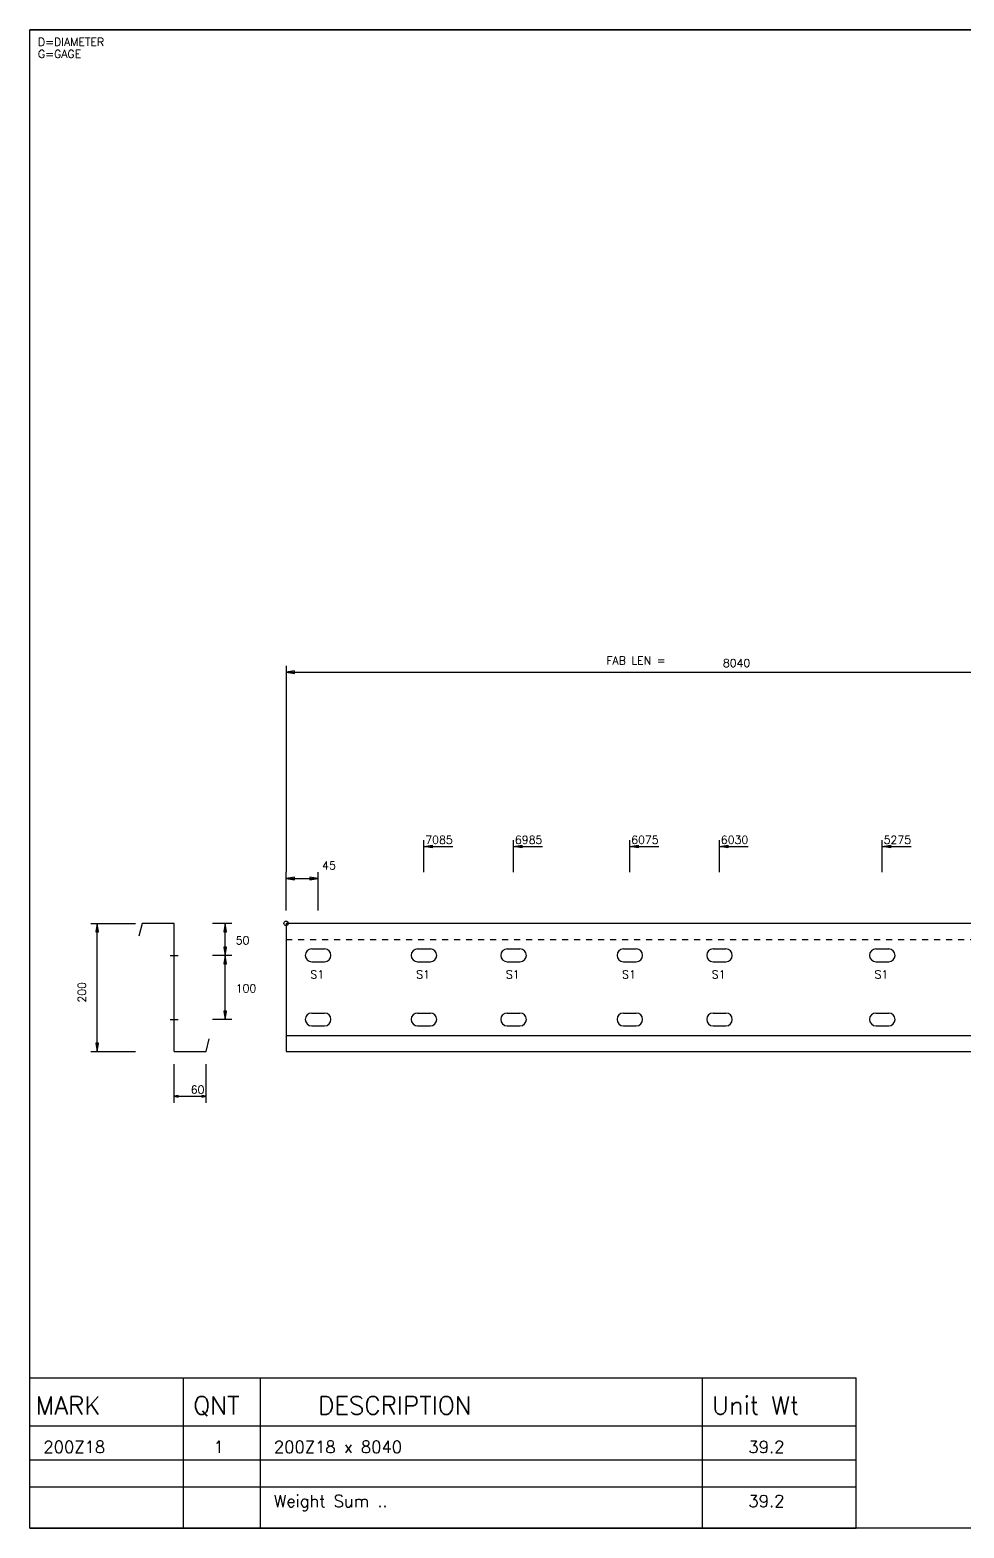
# Model space of a CAD drawing. Extents: x 0 to 420, y 0 to 297.
# Drawn here: x 0 to 185.2, y 0 to 297 of the extents above; entities that cross this region are included whole.
import ezdxf

# ---------------------------------------------------------------- set-up
doc = ezdxf.new("R2010")
doc.units = 0
doc.linetypes.add('CONTIN', pattern=[0])
doc.linetypes.add('DASHED', pattern=[2.38, 1.19, -1.19])
doc.layers.get('0').update_dxf_attribs({"linetype": 'CONTIN'})
for name, color, linetype in [('1', 7, 'CONTIN'), ('10', 7, 'CONTIN'), ('11', 7, 'CONTIN'), ('14', 7, 'CONTIN'), ('15', 6, 'CONTIN'), ('2', 7, 'CONTIN'), ('21', 7, 'CONTIN'), ('22', 7, 'CONTIN'), ('3', 1, 'CONTIN'), ('6', 4, 'CONTIN'), ('7', 3, 'DASHED')]:
    doc.layers.add(name, color=color, linetype=linetype)
doc.styles.add('SIMPLEX', font='SIMPLEX')

# ---------------------------------------------------------------- blocks, each defined once
blk = doc.blocks.new('CZEBORDR')
at = {"layer": '22'}
for p, q in [((0, 0), (0, 297)), ((0, 297), (420, 297)), ((420, 297), (420, 0)), ((420, 0), (0, 0))]:
    blk.add_line(p, q, dxfattribs=at)
blk = doc.blocks.new('LOGO')
at = {"linetype": 'CONTINUOUS'}
blk.add_line((0, 297), (-420, 297), dxfattribs=at)
at = {"layer": '14'}
for q in [(-420, 61.91), (-256.17, 0)]:
    blk.add_line((-420, 0), q, dxfattribs=at)
at = {"layer": '22'}
for p, q in [((-420, 0), (-420, 297)), ((0, 0), (-420, 0))]:
    blk.add_line(p, q, dxfattribs=at)
blk = doc.blocks.new('CZEBOLT')
at = {"layer": '21', "style": 'SIMPLEX'}
for s, p in [('D=DIAMETER', (0, 2.381)), ('G=GAGE', (0, 0))]:
    blk.add_text(s, height=1.587, dxfattribs=at).set_placement(p)
blk = doc.blocks.new('CZEPLATE')
at = {"layer": '14'}
for p, q in [((0, 29.766), (163.83, 29.766)), ((0, 0), (0, 29.766)), ((30.48, 0), (30.48, 29.766)), ((45.72, 0), (45.72, 29.766)), ((133.35, 0), (133.35, 29.766)), ((163.83, 0), (163.83, 29.766)), ((163.83, 0), (163.83, 29.766)), ((0, 20.241), (163.83, 20.241)), ((0, 13.543), (163.83, 13.543)), ((0, 8.186), (163.83, 8.186)), ((0, 0), (163.83, 0))]:
    blk.add_line(p, q, dxfattribs=at)
at = {"layer": '14', "style": 'SIMPLEX'}
for s, height, p in [('MARK', 3.572, (1.143, 22.527)), ('QNT', 3.572, (32.385, 22.527)), ('DESCRIPTION', 3.572, (57.15, 22.527)), ('Unit Wt', 3.572, (135.255, 22.527)), ('200Z18', 2.381, (2.667, 14.883)), ('  1', 2.381, (33.147, 14.883)), ('200Z18 x 8040', 2.381, (48.387, 14.883)), ('   39.2', 2.381, (137.16, 14.883)), ('Weight Sum ..', 2.381, (48.387, 4.167)), ('   39.2', 2.381, (137.16, 4.167))]:
    blk.add_text(s, height=height, dxfattribs=at).set_placement(p)
blk = doc.blocks.new('ZSECTN')
at = {"layer": '10'}
for p, q in [((-6.35, 25.4), (-6.985, 22.86)), ((0, 25.4), (-6.35, 25.4)), ((0, 0), (0, 25.4)), ((0, 0), (6.35, 0)), ((6.35, 0), (6.985, 2.54))]:
    blk.add_line(p, q, dxfattribs=at)
blk = doc.blocks.new('ARROW')
at = {"layer": '2'}
for p, q in [((0, 0), (-1.651, 0.275)), ((-1.651, 0.275), (-1.651, -0.275)), ((-1.651, -0.275), (0, 0))]:
    blk.add_line(p, q, dxfattribs=at)
blk = doc.blocks.new('TICK')
at = {"layer": '1'}
blk.add_line((-1.6, 0), (1.6, 0), dxfattribs=at)
blk = doc.blocks.new('CZESECTN')
at = {"layer": '2'}
for p, q in [((12.065, 55.88), (20.955, 55.88)), ((13.335, 30.48), (13.335, 55.88)), ((40.005, 55.88), (36.195, 55.88)), ((38.735, 49.53), (38.735, 55.88)), ((40.005, 49.53), (36.195, 49.53)), ((40.005, 49.53), (36.195, 49.53)), ((38.735, 36.83), (38.735, 49.53)), ((40.005, 36.83), (36.195, 36.83)), ((12.065, 30.48), (20.955, 30.48)), ((28.575, 20.32), (28.575, 27.94)), ((34.925, 20.32), (34.925, 27.94)), ((28.575, 21.59), (34.925, 21.59))]:
    blk.add_line(p, q, dxfattribs=at)
at = {"layer": '1'}
blk.add_blockref('ZSECTN', (28.575, 30.48), dxfattribs=at)
at = {"layer": '2'}
for p, rotation in [((13.335, 55.88), 90), ((38.735, 55.88), 90), ((38.735, 49.53), -90), ((38.735, 49.53), 90), ((38.735, 36.83), -90), ((13.335, 30.48), -90)]:
    blk.add_blockref('ARROW', p, dxfattribs=dict(at, rotation=rotation))
at = {"layer": '2', "xscale": 0.5, "yscale": 0.5, "zscale": 0.5, "rotation": 180}
blk.add_blockref('ARROW', (28.575, 21.59), dxfattribs=at)
at = {"layer": '2', "xscale": 0.5, "yscale": 0.5, "zscale": 0.5}
blk.add_blockref('ARROW', (34.925, 21.59), dxfattribs=at)
at = {"layer": '6', "xscale": 0.5, "yscale": 0.5, "zscale": 0.5}
for p in [(28.575, 49.53), (28.575, 36.83)]:
    blk.add_blockref('TICK', p, dxfattribs=at)
at = {"layer": '11', "style": 'SIMPLEX'}
for s, p in [('50', (40.799, 51.721)), ('100', (40.799, 42.196)), ('60', (31.888, 22.119))]:
    blk.add_text(s, height=1.587, dxfattribs=at).set_placement(p)
blk.add_text('200', height=1.587, rotation=90, dxfattribs=at).set_placement((11.093, 40.164))
blk = doc.blocks.new('MAG_CRCL')
at = {"layer": '15'}
blk.add_circle((0, 0), 0.889, dxfattribs=at)
blk = doc.blocks.new('WBSLOT')
at = {"layer": '6'}
for p, q in [((-1.27, 1.27), (1.27, 1.27)), ((-1.27, -1.27), (1.27, -1.27))]:
    blk.add_line(p, q, dxfattribs=at)
for centre, start, end in [((-1.27, 0), 90, 270), ((1.27, 0), 270, 90)]:
    blk.add_arc(centre, 1.27, start, end, dxfattribs=at)
blk = doc.blocks.new('CZEPIECE')
at = {"layer": '1'}
for p, q in [((394.6, 55.88), (50.8, 55.88)), ((50.8, 55.88), (50.8, 30.48)), ((394.6, 30.48), (394.6, 55.88)), ((50.8, 33.655), (394.6, 33.655)), ((50.8, 30.48), (394.6, 30.48))]:
    blk.add_line(p, q, dxfattribs=at)
at = {"layer": '2'}
for p, q in [((50.8, 106.934), (50.8, 66.04)), ((394.6, 106.934), (394.6, 66.04)), ((50.8, 105.664), (394.6, 105.664)), ((394.6, 92.71), (394.6, 85.09)), ((394.6, 91.44), (407.3, 91.44)), ((78.133, 66.04), (78.133, 72.39)), ((95.913, 66.04), (95.913, 72.39)), ((118.97, 66.04), (118.97, 72.39)), ((136.75, 66.04), (136.75, 72.39)), ((169.035, 66.04), (169.035, 72.39)), ((218.581, 66.04), (218.581, 72.39)), ((244.294, 66.04), (244.294, 72.39)), ((301.774, 66.04), (301.774, 72.39)), ((319.554, 66.04), (319.554, 72.39)), ((362.495, 66.04), (362.495, 72.39)), ((380.275, 66.04), (380.275, 72.39)), ((394.6, 66.04), (394.6, 72.39)), ((78.133, 71.12), (83.848, 71.12)), ((95.913, 71.12), (101.628, 71.12)), ((118.97, 71.12), (124.685, 71.12)), ((136.75, 71.12), (142.465, 71.12)), ((169.035, 71.12), (174.75, 71.12)), ((218.581, 71.12), (224.296, 71.12)), ((244.294, 71.12), (250.009, 71.12)), ((301.774, 71.12), (307.489, 71.12)), ((319.554, 71.12), (325.269, 71.12)), ((362.495, 71.12), (368.21, 71.12)), ((380.275, 71.12), (385.99, 71.12)), ((385.99, 71.12), (394.6, 71.12)), ((50.8, 58.42), (50.8, 66.04)), ((57.15, 58.42), (57.15, 66.04)), ((50.8, 64.77), (57.15, 64.77))]:
    blk.add_line(p, q, dxfattribs=at)
at = {"layer": '7'}
blk.add_line((50.8, 52.705), (394.6, 52.705), dxfattribs=at)
at = {"rotation": 180}
blk.add_blockref('ARROW', (394.6, 91.44), dxfattribs=at)
at = {"layer": '1', "xscale": -1}
for p in [(78.133, 71.12), (95.913, 71.12), (118.97, 71.12), (136.75, 71.12), (169.035, 71.12), (218.581, 71.12), (244.294, 71.12), (301.774, 71.12), (319.554, 71.12), (362.495, 71.12), (380.275, 71.12)]:
    blk.add_blockref('ARROW', p, dxfattribs=at)
at = {"layer": '15', "xscale": 0.5, "yscale": 0.5, "zscale": 0.5}
for p in [(50.8, 55.88), (394.6, 55.88)]:
    blk.add_blockref('MAG_CRCL', p, dxfattribs=at)
at = {"layer": '2', "rotation": 180}
for p in [(50.8, 105.664), (50.8, 64.77)]:
    blk.add_blockref('ARROW', p, dxfattribs=at)
at = {"layer": '2'}
for p in [(394.6, 105.664), (57.15, 64.77)]:
    blk.add_blockref('ARROW', p, dxfattribs=at)
at = {"layer": '2', "xscale": -1, "rotation": 180}
blk.add_blockref('ARROW', (394.6, 71.12), dxfattribs=at)
at = {"layer": '6'}
for p in [(57.15, 49.53), (78.133, 49.53), (95.913, 49.53), (118.97, 49.53), (136.75, 49.53), (169.035, 49.53), (218.581, 49.53), (244.294, 49.53), (301.774, 49.53), (319.554, 49.53), (362.495, 49.53), (380.275, 49.53), (57.15, 36.83), (78.133, 36.83), (95.913, 36.83), (118.97, 36.83), (136.75, 36.83), (169.035, 36.83), (218.581, 36.83), (244.294, 36.83), (301.774, 36.83), (319.554, 36.83), (362.495, 36.83), (380.275, 36.83)]:
    blk.add_blockref('WBSLOT', p, dxfattribs=at)
at = {"layer": '11', "style": 'SIMPLEX'}
for s, p in [('8040', (137.425, 106.701)), ('7085', (78.398, 71.649)), ('6985', (96.178, 71.649)), ('6075', (119.235, 71.649)), ('6030', (137.015, 71.649)), ('5275', (169.299, 71.649)), ('4020', (218.845, 71.649)), ('3515', (244.559, 71.649)), ('2010', (302.039, 71.649)), ('1755', (319.819, 71.649)), ('435', (362.76, 71.649)), ('335', (380.54, 71.649)), ('45', (57.944, 66.58))]:
    blk.add_text(s, height=1.587, dxfattribs=at).set_placement(p)
at = {"layer": '2', "style": 'SIMPLEX'}
for s, p in [('FAB LEN =', (114.3, 107.188)), ('TAPE', (395.87, 91.694))]:
    blk.add_text(s, height=1.587, dxfattribs=at).set_placement(p)
at = {"layer": '3', "style": 'SIMPLEX'}
for s, p in [('S1', (55.626, 44.958)), ('S1', (76.609, 44.958)), ('S1', (94.389, 44.958)), ('S1', (117.446, 44.958)), ('S1', (135.226, 44.958)), ('S1', (167.511, 44.958)), ('S1', (217.057, 44.958)), ('S1', (242.77, 44.958)), ('S1', (300.25, 44.958)), ('S1', (318.03, 44.958)), ('S1', (360.971, 44.958)), ('S1', (378.751, 44.958)), ('200Z18', (218.263, 42.386))]:
    blk.add_text(s, height=1.587, dxfattribs=at).set_placement(p)

msp = doc.modelspace()

# ---------------------------------------------------------------- block references
for name, p in [('CZEPIECE', (0, 64)), ('CZESECTN', (0, 64)), ('CZEPLATE', (0, 0))]:
    msp.add_blockref(name, p)
at = {"layer": '1'}
for name, p in [('CZEBORDR', (0, 0)), ('CZEBOLT', (1.587, 291.444))]:
    msp.add_blockref(name, p, dxfattribs=at)
at = {"layer": '2'}
msp.add_blockref('LOGO', (420, 0), dxfattribs=at)

doc.saveas('drawing.dxf')
